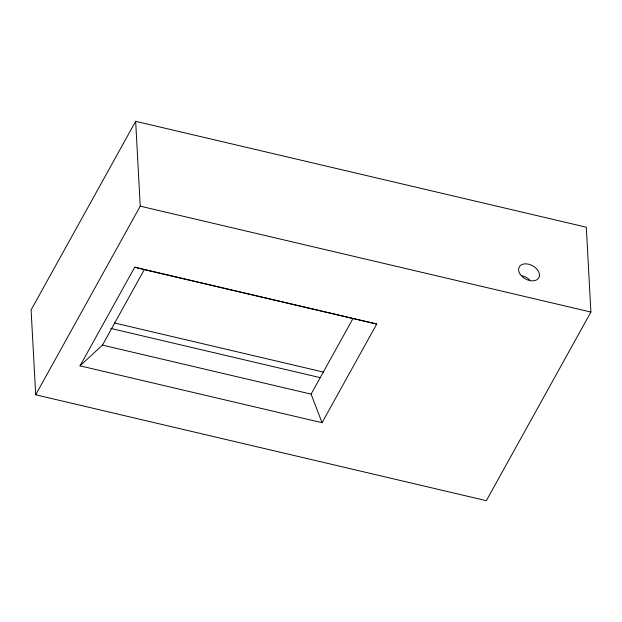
<?xml version="1.0" encoding="UTF-8"?>
<svg xmlns="http://www.w3.org/2000/svg" width="622" height="622" viewBox="0 0 622 622"><rect width="100%" height="100%" fill="white"/><g stroke="black" fill="none" stroke-linecap="round" stroke-linejoin="round"><path stroke-width="0.93" d="M135.65 121.321L31.1 309.95L35.695 394.791L486.35 500.679L590.9 312.05L586.305 227.209L135.65 121.321L140.245 206.162L35.695 394.791M80.036 365.845L134.725 267.18L376.738 324.046L322.048 422.711L80.036 365.845L102.451 345.109L144.273 269.66L376.738 324.046M322.048 422.711L311.086 394.13L352.907 318.682M140.245 206.162L590.9 312.05M114.518 322.989L323.463 372.088M110.63 328.4L320.213 377.647M102.451 345.109L311.086 394.13M134.725 267.18L144.273 269.66M522.138 275.803A11.188 7.511 29 0 1 529.649 279.923M520.202 274.31A11.188 7.511 29 0 0 538.271 278.555A11.188 7.511 29 0 0 528.576 264.195A11.188 7.511 29 0 0 520.202 274.31"/></g></svg>
